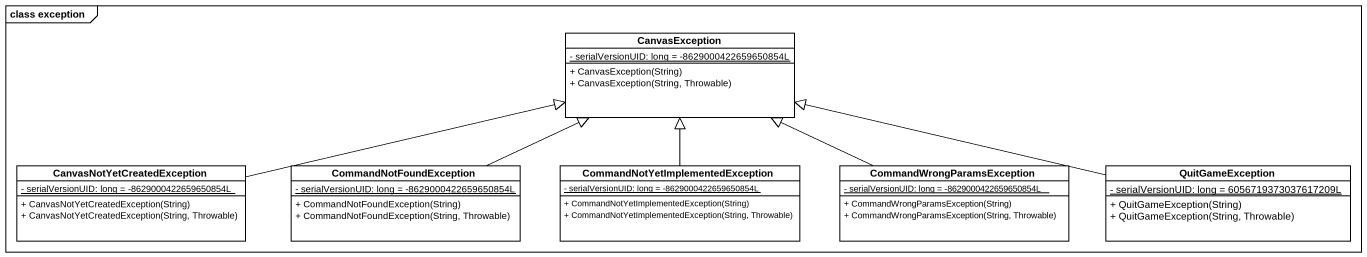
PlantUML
@startuml
mainframe class exception
hide circle
hide empty members
skinparam classAttributeIconSize 0
class CanvasException {
  {static} - serialVersionUID: long = -8629000422659650854L
  + CanvasException(String)
  + CanvasException(String, Throwable)
}
class CanvasNotYetCreatedException {
  {static} - serialVersionUID: long = -8629000422659650854L
  + CanvasNotYetCreatedException(String)
  + CanvasNotYetCreatedException(String, Throwable)
}
class CommandNotFoundException {
  {static} - serialVersionUID: long = -8629000422659650854L
  + CommandNotFoundException(String)
  + CommandNotFoundException(String, Throwable)
}
class "CommandNotYetImplementedException" as CommandNotYetImplementedExce {
  {static} - serialVersionUID: long = -8629000422659650854L
  + CommandNotYetImplementedException(String)
  + CommandNotYetImplementedException(String, Throwable)
}
class CommandWrongParamsException {
  {static} - serialVersionUID: long = -8629000422659650854L
  + CommandWrongParamsException(String)
  + CommandWrongParamsException(String, Throwable)
}
class QuitGameException {
  {static} - serialVersionUID: long = 6056719373037617209L
  + QuitGameException(String)
  + QuitGameException(String, Throwable)
}
CanvasNotYetCreatedException -right-|> CanvasException
CommandNotFoundException -right-|> CanvasException
CommandNotYetImplementedExce -up-|> CanvasException
CommandWrongParamsException -left-|> CanvasException
QuitGameException -left-|> CanvasException
@enduml
